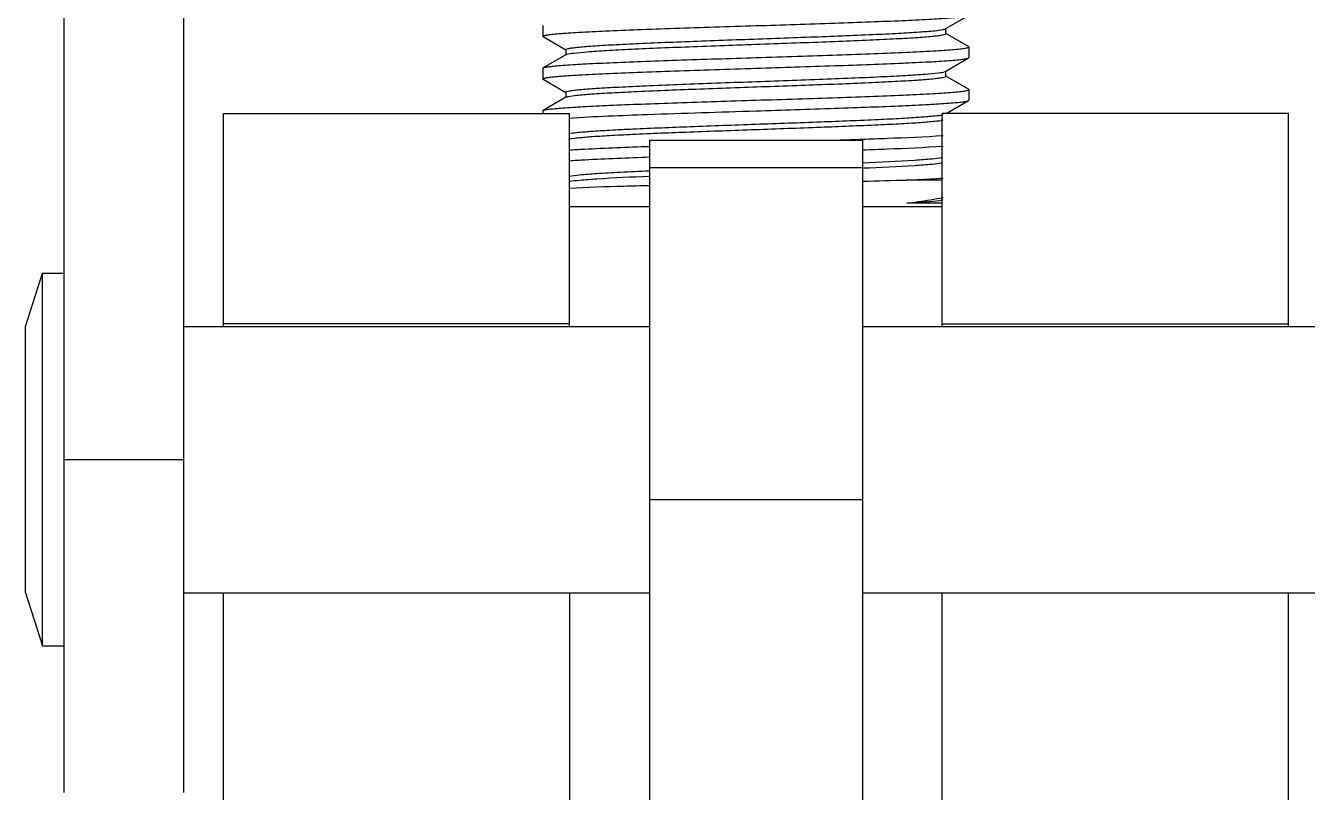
# Model space of a CAD drawing. Extents: x 69728788 to 150676229, y 20327566 to 43663798.
# Drawn here: x 75466716 to 75466935.2, y 20755879.3 to 20756010.4 of the extents above; entities that cross this region are included whole.
import ezdxf

# ---------------------------------------------------------------- set-up
doc = ezdxf.new("R2010")
doc.units = 0
doc.header["$LTSCALE"] = 1000
doc.header["$MEASUREMENT"] = 0
doc.layers.get('0').update_dxf_attribs({"linetype": 'CONTINUOUS'})
doc.layers.add('02___PRT_ALL_AXES', color=7, linetype='CONTINUOUS')

msp = doc.modelspace()

# ---------------------------------------------------------------- linework, layer by layer
at = {"color": 0, "linetype": 'Continuous'}
for p, q in [((75466722.48, 20756134.28), (75466722.48, 20755879.3)), ((75466742.97, 20756113.79), (75466742.97, 20755879.3)), ((75466873.34, 20756009.94), (75466877.23, 20756012.19)), ((75466873.28, 20756009.91), (75466873.34, 20756009.94)), ((75466873.34, 20756009.07), (75466873.34, 20756009.98)), ((75466804.49, 20756008.55), (75466804.44, 20756008.61)), ((75466804.49, 20756008.55), (75466808.37, 20756006.31)), ((75466877.23, 20756006.86), (75466873.36, 20756009.1)), ((75466808.38, 20756005.46), (75466804.49, 20756003.21)), ((75466808.38, 20756006.34), (75466808.38, 20756005.43)), ((75466808.44, 20756005.5), (75466808.38, 20756005.46)), ((75466808.44, 20756005.5), (75466808.52, 20756005.53)), ((75466873.34, 20756002.66), (75466877.23, 20756004.91)), ((75466877.29, 20756006.79), (75466877.23, 20756006.86)), ((75466877.23, 20756004.91), (75466877.29, 20756004.97)), ((75466804.44, 20756003.15), (75466804.49, 20756003.21)), ((75466873.22, 20756002.59), (75466873.28, 20756002.62)), ((75466873.28, 20756002.62), (75466873.34, 20756002.66)), ((75466873.34, 20756001.78), (75466873.34, 20756002.69)), ((75466804.49, 20756001.26), (75466804.44, 20756001.33)), ((75466804.49, 20756001.26), (75466808.37, 20755999.02)), ((75466877.23, 20755999.57), (75466873.36, 20756001.81)), ((75466808.38, 20755999.05), (75466808.38, 20755998.14)), ((75466877.29, 20755999.51), (75466877.23, 20755999.57)), ((75466808.38, 20755998.18), (75466804.49, 20755995.93)), ((75466808.44, 20755998.21), (75466808.38, 20755998.18)), ((75466873.42, 20755995.42), (75466877.23, 20755997.62)), ((75466877.23, 20755997.62), (75466877.29, 20755997.69)), ((75466749.8, 20755958.98), (75466749.8, 20755995.42)), ((75466749.8, 20755995.42), (75466808.99, 20755995.42)), ((75466804.44, 20755995.86), (75466804.49, 20755995.93)), ((75466808.99, 20755958.98), (75466808.99, 20755995.42)), ((75466872.73, 20755958.98), (75466872.73, 20755995.42)), ((75466931.93, 20755995.42), (75466872.73, 20755995.42)), ((75466931.93, 20755958.98), (75466931.93, 20755995.42)), ((75466822.65, 20755990.86), (75466822.65, 20755707.53)), ((75466822.65, 20755990.86), (75466859.08, 20755990.86)), ((75466859.08, 20755990.86), (75466859.08, 20755707.53)), ((75466859.15, 20755989.19), (75466859.21, 20755989.19)), ((75466822.65, 20755986.15), (75466859.08, 20755986.15)), ((75466872.73, 20755984.03), (75466866.63, 20755984.03)), ((75466822.65, 20755979.47), (75466808.99, 20755979.47)), ((75466872.73, 20755979.47), (75466859.08, 20755979.47)), ((75466872.73, 20755980.08), (75466866.69, 20755980.08)), ((75466808.99, 20755959.45), (75466749.8, 20755959.45)), ((75466872.73, 20755959.45), (75466931.93, 20755959.45)), ((75466722.48, 20755936.22), (75466742.97, 20755936.22)), ((75466822.65, 20755929.41), (75466859.08, 20755929.41)), ((75466749.8, 20753392.75), (75466749.8, 20755913.45)), ((75466808.99, 20755913.45), (75466808.99, 20755829.88)), ((75466872.73, 20755829.88), (75466872.73, 20755913.45)), ((75466931.93, 20753392.75), (75466931.93, 20755913.45))]:
    msp.add_line(p, q, dxfattribs=at)
for centre, radius, start, end in [((75466788.35, 20757921.92), 1932.2, 271.97095, 272.1), ((75466825.58, 20757462.42), 1478.96, 271.30073, 271.59071)]:
    msp.add_arc(centre, radius, start, end, dxfattribs=at)
for points, knots in [([(75466840.86, 20756010.43), (75466845.35, 20756010.58), (75466851.89, 20756010.78), (75466860.24, 20756011.08), (75466865.6, 20756011.29), (75466870.08, 20756011.51), (75466873.19, 20756011.69), (75466875.11, 20756011.85), (75466876.1, 20756011.95), (75466876.77, 20756012.06), (75466877.13, 20756012.13), (75466877.23, 20756012.19)], [0, 0, 0, 0, 0.370034, 0.538456, 0.68763, 0.812234, 0.907832, 0.943658, 0.971069, 0.989858, 1, 1, 1, 1]), ([(75466804.44, 20756008.61), (75466804.44, 20756008.68), (75466804.77, 20756008.77), (75466805.22, 20756008.87), (75466806.13, 20756008.97), (75466807.31, 20756009.08), (75466808.84, 20756009.19), (75466811.47, 20756009.35), (75466815.44, 20756009.55), (75466820.88, 20756009.77), (75466827.1, 20756009.99), (75466833.85, 20756010.21), (75466838.49, 20756010.36), (75466840.86, 20756010.43)], [0, 0, 0, 0, 0.00573, 0.020425, 0.044419, 0.077543, 0.119519, 0.169942, 0.29416, 0.445458, 0.618039, 0.805282, 1, 1, 1, 1]), ([(75466808.38, 20756006.34), (75466808.38, 20756006.4), (75466808.64, 20756006.49), (75466809.01, 20756006.57), (75466809.74, 20756006.68), (75466810.69, 20756006.78), (75466811.92, 20756006.89), (75466814.04, 20756007.04), (75466817.26, 20756007.22), (75466821.7, 20756007.43), (75466826.8, 20756007.64), (75466832.38, 20756007.85), (75466840.24, 20756008.14), (75466849.77, 20756008.47), (75466858.78, 20756008.82), (75466864.99, 20756009.12), (75466868.5, 20756009.32), (75466871.05, 20756009.53), (75466872.42, 20756009.68), (75466872.92, 20756009.79)], [0, 0, 0, 0, 0.002743, 0.009459, 0.020369, 0.035425, 0.054511, 0.077475, 0.134213, 0.203696, 0.283533, 0.370972, 0.462992, 0.64802, 0.81328, 0.881237, 0.936168, 0.976196, 1, 1, 1, 1]), ([(75466872.92, 20756009.79), (75466872.96, 20756009.8), (75466873.08, 20756009.83), (75466873.21, 20756009.86), (75466873.28, 20756009.91)], [0, 0, 0, 0, 0.326381, 1, 1, 1, 1]), ([(75466808.52, 20756005.53), (75466808.88, 20756005.67), (75466810.05, 20756005.79), (75466812.29, 20756006.02), (75466815.59, 20756006.22), (75466819.79, 20756006.44), (75466824.75, 20756006.65), (75466830.3, 20756006.87), (75466836.24, 20756007.08), (75466842.34, 20756007.3), (75466848.38, 20756007.52), (75466854.16, 20756007.73), (75466859.45, 20756007.95), (75466864.07, 20756008.16), (75466867.42, 20756008.35), (75466869.64, 20756008.51), (75466870.93, 20756008.61), (75466871.92, 20756008.72), (75466872.69, 20756008.83), (75466873.08, 20756008.91), (75466873.34, 20756009.01), (75466873.34, 20756009.07)], [0, 0, 0, 0, 0.018023, 0.053274, 0.10459, 0.170144, 0.247574, 0.334086, 0.426549, 0.521621, 0.615862, 0.705863, 0.78837, 0.860401, 0.919357, 0.943248, 0.963124, 0.978804, 0.990171, 0.997165, 1, 1, 1, 1]), ([(75466804.49, 20756003.21), (75466804.6, 20756003.28), (75466804.95, 20756003.35), (75466805.62, 20756003.45), (75466806.62, 20756003.56), (75466808.54, 20756003.72), (75466811.64, 20756003.9), (75466816.12, 20756004.11), (75466821.49, 20756004.32), (75466829.83, 20756004.62), (75466836.37, 20756004.83), (75466840.86, 20756004.97)], [0, 0, 0, 0, 0.010139, 0.02893, 0.056342, 0.092168, 0.187763, 0.312361, 0.461536, 0.629962, 1, 1, 1, 1]), ([(75466840.86, 20756004.97), (75466843.23, 20756005.05), (75466847.88, 20756005.19), (75466854.63, 20756005.42), (75466860.84, 20756005.64), (75466866.29, 20756005.86), (75466870.26, 20756006.05), (75466872.88, 20756006.21), (75466874.42, 20756006.32), (75466875.6, 20756006.43), (75466876.51, 20756006.54), (75466876.96, 20756006.64), (75466877.29, 20756006.72), (75466877.29, 20756006.79)], [0, 0, 0, 0, 0.194734, 0.382011, 0.554609, 0.705909, 0.830117, 0.880536, 0.922503, 0.955621, 0.979599, 0.994287, 1, 1, 1, 1]), ([(75466840.86, 20756003.15), (75466845.35, 20756003.29), (75466851.89, 20756003.5), (75466860.24, 20756003.8), (75466865.6, 20756004.01), (75466870.08, 20756004.22), (75466873.19, 20756004.4), (75466875.11, 20756004.56), (75466876.1, 20756004.67), (75466876.77, 20756004.77), (75466877.13, 20756004.85), (75466877.23, 20756004.91)], [0, 0, 0, 0, 0.370036, 0.538455, 0.68763, 0.812233, 0.907832, 0.943658, 0.97107, 0.98986, 1, 1, 1, 1]), ([(75466804.44, 20756001.33), (75466804.44, 20756001.4), (75466804.77, 20756001.48), (75466805.22, 20756001.58), (75466806.13, 20756001.69), (75466807.31, 20756001.8), (75466808.84, 20756001.91), (75466811.47, 20756002.07), (75466815.44, 20756002.26), (75466820.88, 20756002.48), (75466827.1, 20756002.7), (75466833.85, 20756002.93), (75466838.49, 20756003.07), (75466840.86, 20756003.15)], [0, 0, 0, 0, 0.00573, 0.020425, 0.044419, 0.077543, 0.119519, 0.169942, 0.29416, 0.445458, 0.618039, 0.805282, 1, 1, 1, 1]), ([(75466808.38, 20755999.05), (75466808.38, 20755999.11), (75466808.65, 20755999.21), (75466809.04, 20755999.29), (75466809.8, 20755999.4), (75466810.8, 20755999.51), (75466812.09, 20755999.61), (75466814.32, 20755999.77), (75466817.67, 20755999.96), (75466822.3, 20756000.17), (75466827.6, 20756000.39), (75466833.38, 20756000.61), (75466839.43, 20756000.82), (75466845.54, 20756001.04), (75466851.48, 20756001.26), (75466857.03, 20756001.47), (75466861.99, 20756001.69), (75466866.18, 20756001.91), (75466869.47, 20756002.1), (75466871.7, 20756002.33), (75466872.86, 20756002.45), (75466873.22, 20756002.59)], [0, 0, 0, 0, 0.002838, 0.009843, 0.02123, 0.036937, 0.056846, 0.080776, 0.139825, 0.211963, 0.294581, 0.384688, 0.479021, 0.57416, 0.666657, 0.753162, 0.830541, 0.895994, 0.94716, 0.982214, 1, 1, 1, 1]), ([(75466808.74, 20755998.31), (75466809.22, 20755998.43), (75466810.56, 20755998.57), (75466813.06, 20755998.78), (75466816.53, 20755998.99), (75466822.71, 20755999.29), (75466831.73, 20755999.64), (75466841.28, 20755999.98), (75466849.17, 20756000.26), (75466854.79, 20756000.47), (75466859.93, 20756000.68), (75466864.4, 20756000.9), (75466867.64, 20756001.08), (75466869.77, 20756001.23), (75466871.02, 20756001.34), (75466871.98, 20756001.44), (75466872.71, 20756001.55), (75466873.09, 20756001.63), (75466873.34, 20756001.72), (75466873.34, 20756001.78)], [0, 0, 0, 0, 0.022795, 0.061996, 0.116303, 0.183847, 0.348886, 0.534352, 0.626757, 0.714639, 0.794937, 0.86486, 0.921979, 0.945104, 0.964325, 0.979489, 0.990477, 0.997241, 1, 1, 1, 1]), ([(75466808.44, 20755998.21), (75466808.46, 20755998.22), (75466808.56, 20755998.27), (75466808.66, 20755998.29), (75466808.74, 20755998.31)], [0, 0, 0, 0, 0.181454, 1, 1, 1, 1]), ([(75466840.86, 20755997.69), (75466843.23, 20755997.76), (75466847.88, 20755997.91), (75466854.62, 20755998.13), (75466860.84, 20755998.35), (75466866.29, 20755998.58), (75466870.25, 20755998.77), (75466872.88, 20755998.93), (75466874.41, 20755999.04), (75466875.59, 20755999.15), (75466876.51, 20755999.25), (75466876.96, 20755999.35), (75466877.29, 20755999.44), (75466877.29, 20755999.51)], [0, 0, 0, 0, 0.194709, 0.381942, 0.554517, 0.705811, 0.830032, 0.880458, 0.922439, 0.955567, 0.979565, 0.994266, 1, 1, 1, 1]), ([(75466804.49, 20755995.93), (75466804.6, 20755995.99), (75466804.95, 20755996.06), (75466805.62, 20755996.17), (75466806.62, 20755996.27), (75466808.54, 20755996.43), (75466811.64, 20755996.61), (75466816.12, 20755996.83), (75466821.49, 20755997.04), (75466829.84, 20755997.34), (75466836.37, 20755997.54), (75466840.86, 20755997.69)], [0, 0, 0, 0, 0.01014, 0.02893, 0.056344, 0.092172, 0.187778, 0.312381, 0.46155, 0.629966, 1, 1, 1, 1]), ([(75466840.86, 20755995.86), (75466845.35, 20755996.01), (75466851.89, 20755996.21), (75466860.24, 20755996.51), (75466865.6, 20755996.72), (75466870.08, 20755996.94), (75466873.19, 20755997.12), (75466875.11, 20755997.28), (75466876.1, 20755997.38), (75466876.77, 20755997.49), (75466877.13, 20755997.56), (75466877.23, 20755997.62)], [0, 0, 0, 0, 0.370036, 0.538455, 0.68763, 0.812233, 0.907832, 0.943658, 0.97107, 0.98986, 1, 1, 1, 1]), ([(75466808.79, 20755991.04), (75466809.25, 20755991.14), (75466810.5, 20755991.28), (75466812.82, 20755991.48), (75466816.01, 20755991.67), (75466821.68, 20755991.96), (75466830.01, 20755992.29), (75466840.74, 20755992.67), (75466851.48, 20755993.06), (75466859.84, 20755993.39), (75466865.55, 20755993.67), (75466868.78, 20755993.86), (75466871.14, 20755994.06), (75466872.42, 20755994.2), (75466872.89, 20755994.3)], [0, 0, 0, 0, 0.021982, 0.058623, 0.108853, 0.171141, 0.323918, 0.498285, 0.672903, 0.826404, 0.889205, 0.940029, 0.977325, 1, 1, 1, 1]), ([(75466808.82, 20755991.96), (75466809.28, 20755992.06), (75466810.55, 20755992.2), (75466812.88, 20755992.4), (75466816.08, 20755992.59), (75466821.76, 20755992.87), (75466830.09, 20755993.2), (75466840.81, 20755993.59), (75466851.53, 20755993.97), (75466859.88, 20755994.3), (75466865.57, 20755994.58), (75466868.79, 20755994.78), (75466871.14, 20755994.97), (75466872.42, 20755995.11), (75466872.89, 20755995.22)], [0, 0, 0, 0, 0.022333, 0.059263, 0.109713, 0.17215, 0.325021, 0.499254, 0.673597, 0.826782, 0.889442, 0.94015, 0.977366, 1, 1, 1, 1]), ([(75466808.89, 20755994.62), (75466813.35, 20755994.92), (75466824.01, 20755995.32), (75466834.67, 20755995.67), (75466840.86, 20755995.86)], [0, 0, 0, 0, 0.418727, 1, 1, 1, 1]), ([(75466859.15, 20755991.01), (75466860.53, 20755991.06), (75466865.11, 20755991.24), (75466869.69, 20755991.43), (75466872.89, 20755991.65)], [0, 0, 0, 0, 0.300736, 1, 1, 1, 1]), ([(75466808.86, 20755989.16), (75466809.75, 20755989.22), (75466814.33, 20755989.48), (75466818.91, 20755989.66), (75466822.6, 20755989.79)], [0, 0, 0, 0, 0.194758, 1, 1, 1, 1]), ([(75466859.21, 20755989.19), (75466860.58, 20755989.24), (75466865.14, 20755989.42), (75466869.7, 20755989.61), (75466872.89, 20755989.83)], [0, 0, 0, 0, 0.300648, 1, 1, 1, 1]), ([(75466808.94, 20755987.34), (75466809.83, 20755987.4), (75466814.4, 20755987.66), (75466818.97, 20755987.84), (75466822.65, 20755987.97)], [0, 0, 0, 0, 0.195383, 1, 1, 1, 1]), ([(75466859.11, 20755986.99), (75466862.08, 20755987.12), (75466866.04, 20755987.3), (75466870.59, 20755987.63), (75466872.18, 20755987.79), (75466872.78, 20755987.91)], [0, 0, 0, 0, 0.651001, 0.867686, 1, 1, 1, 1]), ([(75466808.89, 20755984.69), (75466809.48, 20755984.81), (75466811.05, 20755984.96), (75466813.97, 20755985.18), (75466817.94, 20755985.4), (75466820.93, 20755985.54), (75466822.57, 20755985.61)], [0, 0, 0, 0, 0.129725, 0.345646, 0.639557, 1, 1, 1, 1]), ([(75466859.15, 20755986.09), (75466862.11, 20755986.21), (75466866.06, 20755986.39), (75466870.6, 20755986.72), (75466872.18, 20755986.88), (75466872.78, 20755987)], [0, 0, 0, 0, 0.650947, 0.867627, 1, 1, 1, 1]), ([(75466822.59, 20755983.05), (75466821.15, 20755983.02), (75466816.6, 20755982.9), (75466812.04, 20755982.77), (75466808.92, 20755982.6)], [0, 0, 0, 0, 0.314354, 1, 1, 1, 1]), ([(75466808.94, 20755983.79), (75466809.53, 20755983.9), (75466811.11, 20755984.06), (75466815.64, 20755984.4), (75466819.59, 20755984.57), (75466822.55, 20755984.7)], [0, 0, 0, 0, 0.131901, 0.348434, 1, 1, 1, 1]), ([(75466866.63, 20755984.03), (75466867.23, 20755984.05), (75466869.32, 20755984.15), (75466871.41, 20755984.26), (75466872.9, 20755984.36)], [0, 0, 0, 0, 0.285347, 1, 1, 1, 1]), ([(75466866.69, 20755980.08), (75466867.32, 20755980.16), (75466869.39, 20755980.44), (75466871.46, 20755980.75), (75466872.88, 20755981.06)], [0, 0, 0, 0, 0.302049, 1, 1, 1, 1]), ([(75466866.69, 20755980.08), (75466867.99, 20755980.16), (75466870.04, 20755980.31), (75466872.09, 20755980.48), (75466872.83, 20755980.63)], [0, 0, 0, 0, 0.633963, 1, 1, 1, 1])]:
    msp.add_open_spline(points, degree=3, knots=knots, dxfattribs=at)
at = {"layer": '02___PRT_ALL_AXES', "color": 0, "linetype": 'Continuous'}
for p, q in [((75466804.44, 20756010.43), (75466804.44, 20756008.61)), ((75466877.29, 20756006.79), (75466877.29, 20756004.97)), ((75466804.44, 20756003.15), (75466804.44, 20756001.33)), ((75466877.29, 20755999.51), (75466877.29, 20755997.69)), ((75466804.44, 20755995.86), (75466804.44, 20755995.42)), ((75466715.97, 20755958.98), (75466718.84, 20755968.09)), ((75466718.84, 20755904.35), (75466718.84, 20755968.09)), ((75466718.84, 20755968.09), (75466722.48, 20755968.09)), ((75466715.97, 20755913.45), (75466715.97, 20755958.98)), ((75466742.97, 20755958.98), (75466822.65, 20755958.98)), ((75466859.08, 20755958.98), (75466938.76, 20755958.98)), ((75466715.97, 20755913.45), (75466718.84, 20755904.35)), ((75466742.97, 20755913.45), (75466822.65, 20755913.45)), ((75466859.08, 20755913.45), (75466938.76, 20755913.45)), ((75466718.84, 20755904.35), (75466722.48, 20755904.35))]:
    msp.add_line(p, q, dxfattribs=at)

doc.saveas('drawing.dxf')
